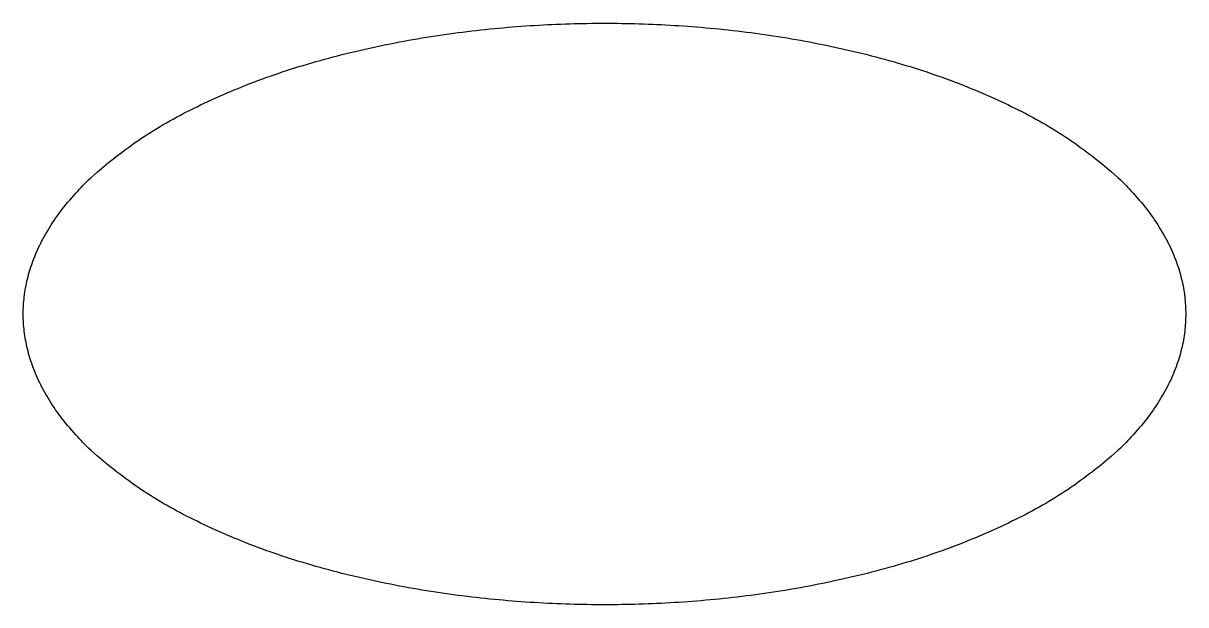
# Model space of a CAD drawing. Header units: millimetres. Extents: x 10 to 30, y 15 to 25.
import ezdxf

# ---------------------------------------------------------------- set-up
doc = ezdxf.new("R2010")
doc.units = ezdxf.units.MM
doc.header["$MEASUREMENT"] = 0
doc.layers.add('Layer 04', color=18, linetype='Continuous', true_color=0x000000)

msp = doc.modelspace()

# ---------------------------------------------------------------- linework, layer by layer
at = {"layer": 'Layer 04'}
msp.add_rational_spline([(30, 20), (30, 25), (20, 25), (10, 25), (10, 20), (10, 15), (20, 15), (30, 15), (30, 20)], [1, 0.707106781187, 1, 0.707106781187, 1, 0.707106781187, 1, 0.707106781187, 1], degree=2, knots=[0, 0, 0, 1.570796, 1.570796, 3.141593, 3.141593, 4.712389, 4.712389, 6.283185, 6.283185, 6.283185], dxfattribs=at)

doc.saveas('drawing.dxf')
